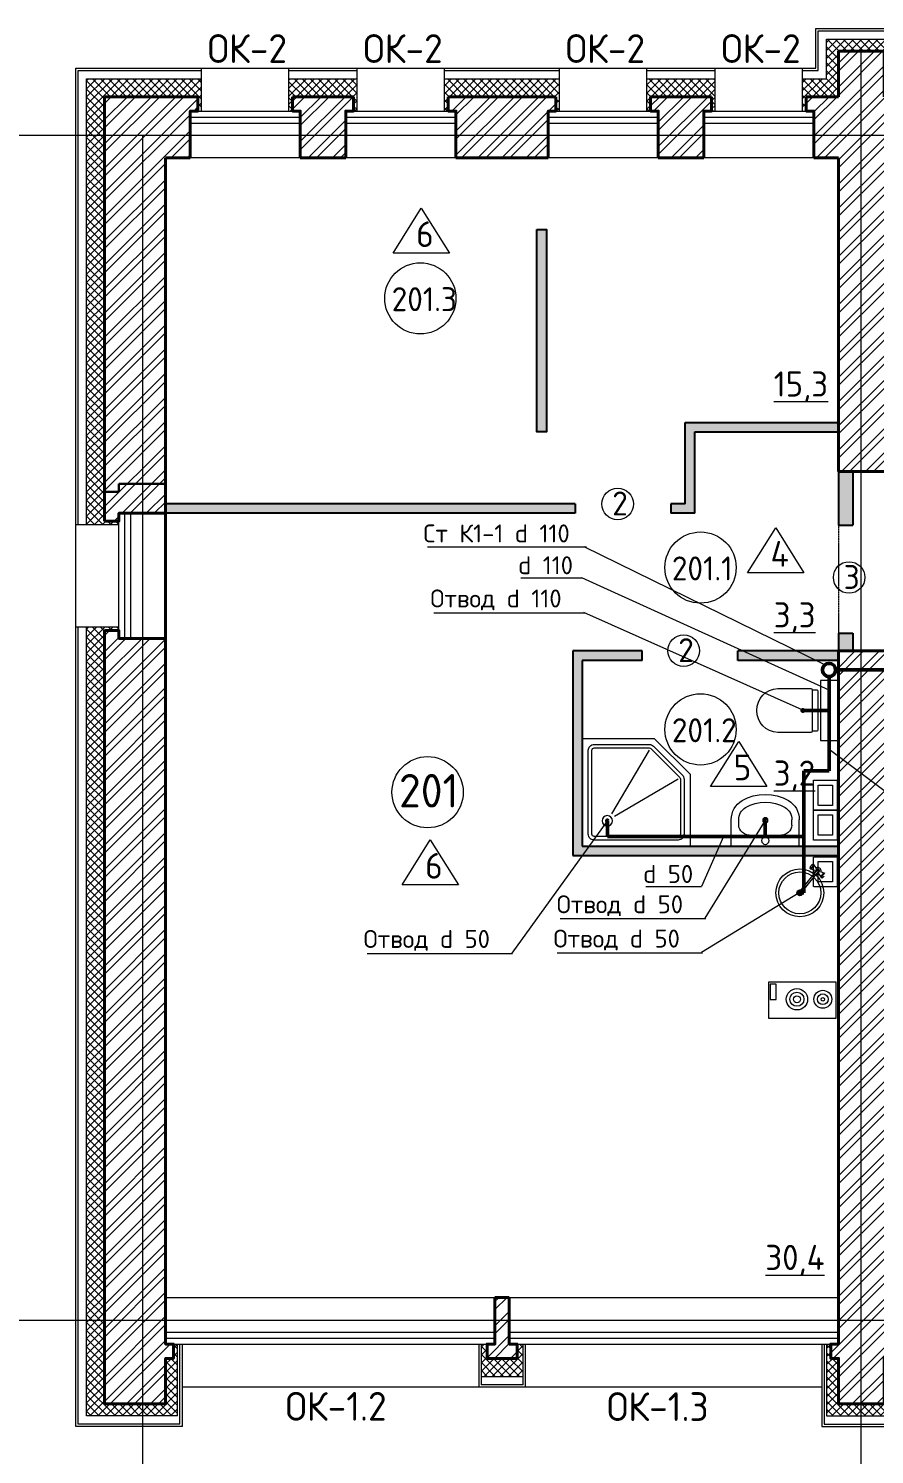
# Model space of a CAD drawing. Header units: millimetres. Extents: x 96542 to 165924, y 3859 to 52864.
# Drawn here: x 121648 to 128713, y 12998 to 24910 of the extents above; entities that cross this region are included whole.
import ezdxf

# ---------------------------------------------------------------- set-up
doc = ezdxf.new("R2010")
doc.units = ezdxf.units.MM
for name, pattern in [('ACAD_ISO02W100', [15, 12, -3]), ('ACAD_ISO04W100', [30, 24, -3, 0, -3]), ('DASHED', [19.05, 12.7, -6.35])]:
    doc.linetypes.add(name, pattern=pattern)
for name, color, linetype, lineweight in [('Text', 7, 'Continuous', 15), ('Ж-б_балка', 144, 'ACAD_ISO02W100', 9), ('К1', 25, 'Continuous', 50), ('Кирпич_стены', 56, 'Continuous', 40), ('Марк_пом', 250, 'Continuous', 15), ('Марка пола', 164, 'Continuous', 20), ('Марка_окна_двери', 166, 'Continuous', 13), ('Оборудование', 19, 'Continuous', 13), ('Оборудование_вент', 164, 'Continuous', 15), ('Окна', 164, 'Continuous', 15), ('Оси', 136, 'ACAD_ISO04W100', 9), ('Перегородки_новые_CКЦ', 146, 'Continuous', 25), ('Площадь_текст', 198, 'Continuous', 9), ('Проем_закладываемый', 164, 'Continuous', 30), ('Утеплитель', 36, 'Continuous', 9), ('фасад_навесной', 250, 'Continuous', 15), ('Штрих_кирпич_план', 27, 'Continuous', 5), ('Штрих_перегородки_план_СКЦ', 116, 'Continuous', 5), ('Штрих_утеплитель_план', 27, 'Continuous', 5)]:
    doc.layers.add(name, color=color, linetype=linetype, lineweight=lineweight)
doc.styles.add('GOST Common_1', font='isocpeur.ttf', dxfattribs={"width": 0.95, "height": 45})
doc.styles.add('ISOCPEUR', font='isocpeur.ttf', dxfattribs={"width": 0.65})

# ---------------------------------------------------------------- blocks, each defined once
blk = doc.blocks.new('Basin 01_72')
for p, q in [((0, 350), (0, 171.8)), ((460, 350), (0, 350)), ((460, 350), (460, 171.8)), ((50, 207.5), (50, 171.8)), ((138.9, 278.2), (138.9, 278.2)), ((321.1, 278.2), (138.9, 278.2)), ((410, 207.5), (410, 171.8))]:
    blk.add_line(p, q)
for points in [[(138.9, 278.2), (121.6, 276.9), (104.9, 272.8), (89.5, 266.3), (76, 257.5), (65, 246.8), (56.8, 234.5), (51.7, 221.3), (50, 207.5)], [(410, 207.5), (408.3, 221.3), (403.2, 234.5), (395, 246.8), (384, 257.5), (370.5, 266.3), (355.1, 272.8), (338.4, 276.9), (321.1, 278.2)], [(0, 171.8), (1.2, 152.1), (5, 132.7), (11.1, 114.1), (19.5, 96.5), (30.1, 80.2), (42.7, 65.6), (56.9, 52.9), (72.7, 42.3)], [(50, 171.8), (50.8, 159.2), (53.2, 146.8), (57.1, 134.9), (62.5, 123.6), (69.3, 113.2), (77.3, 103.8), (86.4, 95.7), (96.5, 89)], [(363.5, 89), (373.6, 95.7), (382.7, 103.8), (390.7, 113.2), (397.5, 123.6), (402.9, 134.9), (406.8, 146.8), (409.2, 159.2), (410, 171.8)], [(387.3, 42.3), (403.1, 52.9), (417.3, 65.6), (429.9, 80.2), (440.5, 96.5), (448.9, 114.1), (455, 132.7), (458.8, 152.1), (460, 171.8)], [(72.7, 42.3), (109.8, 24), (148.8, 10.8), (189.1, 2.7), (230, 0), (270.9, 2.7), (311.2, 10.8), (350.2, 24), (387.3, 42.3)], [(96.5, 89), (128, 73.4), (161.1, 62.2), (195.3, 55.3), (230, 53), (264.7, 55.3), (298.9, 62.2), (332, 73.4), (363.5, 89)]]:
    blk.add_lwpolyline(points)
for centre, radius in [((230, 313.2), 25), ((230, 175.7), 17.5)]:
    blk.add_circle(centre, radius)
blk = doc.blocks.new('K10-46')
at = {"layer": 'Оборудование'}
for p, q in [((-800, -559), (-270, -244)), ((-558, -800), (-246, -268))]:
    blk.add_line(p, q, dxfattribs=at)
blk.add_lwpolyline([(0, 0), (-900, 0), (-900, -600), (-600, -900), (0, -900)], close=True, dxfattribs=at)
for points in [[(-100, -50), (-800, -50, 0.414214), (-850, -100), (-850, -559, 0.198912), (-835, -594), (-594, -835, 0.198912), (-559, -850), (-100, -850, 0.414214), (-50, -800), (-50, -100, 0.414214)], [(-100, -80), (-800, -80, 0.414214), (-820, -100), (-820, -559, 0.198912), (-814, -573), (-573, -814, 0.198912), (-559, -820), (-100, -820, 0.414214), (-80, -800), (-80, -100, 0.414214)]]:
    blk.add_lwpolyline(points, format="xyb", close=True, dxfattribs=at)
blk.add_circle((-211, -209), 43.3, dxfattribs=at)

msp = doc.modelspace()

# ---------------------------------------------------------------- hatches: boundary and pattern name
at = {"layer": 'Штрих_кирпич_план'}
h = msp.add_hatch(dxfattribs=at)
h.set_pattern_fill('ANSI32', color=256, scale=15)
h.set_pattern_definition([(45, (30896.81, 106126.58), (-101.02788, 101.02788), []), (45, (30964.16, 106126.58), (-101.02788, 101.02788), [])])
h.paths.add_polyline_path([(124298.215, 24220.427), (124363.215, 24220.427), (124363.215, 24340.427), (123853.215, 24340.427), (123853.215, 24220.427), (123918.215, 24220.427), (123918.215, 23830.427), (124298.215, 23830.427)])
h.paths.add_polyline_path([(125988.215, 24220.427), (126053.215, 24220.427), (126053.215, 24340.427), (125153.215, 24340.427), (125153.215, 24220.427), (125218.215, 24220.427), (125218.215, 23830.427), (125988.215, 23830.427)])
h.paths.add_polyline_path([(127288.215, 24220.427), (127353.215, 24220.427), (127353.215, 24340.427), (126843.215, 24340.427), (126843.215, 24220.427), (126908.215, 24220.427), (126908.215, 23830.427), (127288.215, 23830.427)])
h.paths.add_polyline_path([(128793.215, 23830.427), (128998.215, 23830.427), (128998.215, 24220.427), (129063.215, 24220.427), (129063.215, 24340.427), (128793.215, 24340.427), (128793.215, 24720.427), (128413.215, 24720.427), (128413.215, 24340.427), (128143.215, 24340.427), (128143.215, 24220.427), (128208.215, 24220.427), (128208.215, 23830.427), (128413.215, 23830.427), (128413.215, 21210.427), (129053.215, 21210.427), (129053.215, 21720.427), (128793.215, 21720.427)])
h.paths.add_polyline_path([(130298.215, 24220.427), (130363.215, 24220.427), (130363.215, 24340.427), (129853.215, 24340.427), (129853.215, 24220.427), (129918.215, 24220.427), (129918.215, 23830.427), (130298.215, 23830.427)])
h.paths.add_polyline_path([(131988.215, 24220.427), (132053.215, 24220.427), (132053.215, 24340.427), (131153.215, 24340.427), (131153.215, 24220.427), (131218.215, 24220.427), (131218.215, 23830.427), (131988.215, 23830.427)], flags=17)
h.paths.add_polyline_path([(133288.215, 24220.427), (133353.215, 24220.427), (133353.215, 24340.427), (132843.215, 24340.427), (132843.215, 24220.427), (132908.215, 24220.427), (132908.215, 23830.427), (133288.215, 23830.427)], flags=17)
h.paths.add_polyline_path([(134998.215, 24220.427), (135063.215, 24220.427), (135063.215, 24340.427), (134793.215, 24340.427), (134793.215, 24720.427), (134413.215, 24720.427), (134413.215, 24340.427), (134143.215, 24340.427), (134143.215, 24220.427), (134208.215, 24220.427), (134208.215, 23830.427), (134413.215, 23830.427), (134413.215, 21720.427), (129953.215, 21720.427), (129953.215, 21210.427), (134793.215, 21210.427), (134793.215, 23830.427), (134998.215, 23830.427)])
h.paths.add_polyline_path([(136298.215, 24220.427), (136363.215, 24220.427), (136363.215, 24340.427), (135853.215, 24340.427), (135853.215, 24220.427), (135918.215, 24220.427), (135918.215, 23830.427), (136298.215, 23830.427)])
h.paths.add_polyline_path([(137988.215, 24220.427), (138053.215, 24220.427), (138053.215, 24340.427), (137153.215, 24340.427), (137153.215, 24220.427), (137218.215, 24220.427), (137218.215, 23830.427), (137988.215, 23830.427)])
h.paths.add_polyline_path([(139288.215, 24220.427), (139353.215, 24220.427), (139353.215, 24340.427), (138843.215, 24340.427), (138843.215, 24220.427), (138908.215, 24220.427), (138908.215, 23830.427), (139288.215, 23830.427)])
h.paths.add_polyline_path([(140998.215, 24220.427), (141063.215, 24220.427), (141063.215, 24340.427), (140793.215, 24340.427), (140793.215, 24720.427), (140413.215, 24720.427), (140413.215, 24340.427), (140143.215, 24340.427), (140143.215, 24220.427), (140208.215, 24220.427), (140208.215, 23830.427), (140413.215, 23830.427), (140413.215, 21210.427), (140793.215, 21210.427), (140793.215, 23830.427), (140998.215, 23830.427)])
h.paths.add_polyline_path([(142298.215, 24220.427), (142363.215, 24220.427), (142363.215, 24340.427), (141853.215, 24340.427), (141853.215, 24220.427), (141918.215, 24220.427), (141918.215, 23830.427), (142298.215, 23830.427)])
h.paths.add_polyline_path([(143988.215, 24220.427), (144053.215, 24220.427), (144053.215, 24340.427), (143153.215, 24340.427), (143153.215, 24220.427), (143218.215, 24220.427), (143218.215, 23830.427), (143988.215, 23830.427)])
h.paths.add_polyline_path([(145288.215, 24220.427), (145353.215, 24220.427), (145353.215, 24340.427), (144843.215, 24340.427), (144843.215, 24220.427), (144908.215, 24220.427), (144908.215, 23830.427), (145288.215, 23830.427)])
h.paths.add_polyline_path([(146998.215, 24220.427), (147063.215, 24220.427), (147063.215, 24340.427), (146793.215, 24340.427), (146793.215, 24720.427), (146413.215, 24720.427), (146413.215, 24340.427), (146143.215, 24340.427), (146143.215, 24220.427), (146208.215, 24220.427), (146208.215, 23830.427), (146413.215, 23830.427), (146413.215, 21210.427), (146793.215, 21210.427), (146793.215, 23830.427), (146998.215, 23830.427)])
h.paths.add_polyline_path([(148298.215, 24220.427), (148363.215, 24220.427), (148363.215, 24340.427), (147853.215, 24340.427), (147853.215, 24220.427), (147918.215, 24220.427), (147918.215, 23830.427), (148298.215, 23830.427)])
h.paths.add_polyline_path([(149988.215, 24220.427), (150053.215, 24220.427), (150053.215, 24340.427), (149153.215, 24340.427), (149153.215, 24220.427), (149218.215, 24220.427), (149218.215, 23830.427), (149988.215, 23830.427)])
h.paths.add_polyline_path([(151288.215, 24220.427), (151353.215, 24220.427), (151353.215, 24340.427), (150843.215, 24340.427), (150843.215, 24220.427), (150908.215, 24220.427), (150908.215, 23830.427), (151288.215, 23830.427)])
h.paths.add_polyline_path([(152923.215, 24720.427), (152413.215, 24720.427), (152413.215, 24340.427), (152143.215, 24340.427), (152143.215, 24220.427), (152208.215, 24220.427), (152208.215, 23830.427), (152413.215, 23830.427), (152413.215, 21075.427), (152923.215, 21075.427)])
h.paths.add_polyline_path([(152923.215, 19945.427), (152413.215, 19945.427), (152413.215, 14310.427), (152413.215, 13920.427), (152348.215, 13920.427), (152348.215, 13800.427), (152413.215, 13800.427), (152413.215, 13420.427), (152923.215, 13420.427), (152923.215, 13800.427)])
h.paths.add_polyline_path([(149728.215, 13920.427), (149663.215, 13920.427), (149663.215, 14310.427), (149543.215, 14310.427), (149543.215, 13920.427), (149478.215, 13920.427), (149478.215, 13800.427), (149728.215, 13800.427)])
h.paths.add_polyline_path([(146793.215, 19710.427), (146413.215, 19710.427), (146413.215, 14310.427), (146413.215, 13920.427), (146348.215, 13920.427), (146348.215, 13800.427), (146413.215, 13800.427), (146413.215, 13420.427), (146793.215, 13420.427), (146793.215, 13800.427), (146858.215, 13800.427), (146858.215, 13920.427), (146793.215, 13920.427), (146793.215, 14310.427)])
h.paths.add_polyline_path([(140793.215, 19710.427), (140413.215, 19710.427), (140413.215, 14310.427), (140413.215, 13920.427), (140348.215, 13920.427), (140348.215, 13800.427), (140413.215, 13800.427), (140413.215, 13420.427), (140793.215, 13420.427), (140793.215, 13800.427), (140858.215, 13800.427), (140858.215, 13920.427), (140793.215, 13920.427), (140793.215, 14310.427)])
h.paths.add_polyline_path([(134793.215, 19710.427), (134413.215, 19710.427), (134413.215, 14310.427), (134413.215, 13920.427), (134348.215, 13920.427), (134348.215, 13800.427), (134413.215, 13800.427), (134413.215, 13420.427), (134793.215, 13420.427), (134793.215, 13800.427), (134858.215, 13800.427), (134858.215, 13920.427), (134793.215, 13920.427), (134793.215, 14310.427)])
h.paths.add_polyline_path([(137663.215, 14310.427), (137543.215, 14310.427), (137543.215, 13920.427), (137478.215, 13920.427), (137478.215, 13800.427), (137728.215, 13800.427), (137728.215, 13920.427), (137663.215, 13920.427)])
h.paths.add_polyline_path([(143728.215, 13920.427), (143663.215, 13920.427), (143663.215, 14310.427), (143543.215, 14310.427), (143543.215, 13920.427), (143478.215, 13920.427), (143478.215, 13800.427), (143728.215, 13800.427)])
h.paths.add_polyline_path([(131728.215, 13920.427), (131663.215, 13920.427), (131663.215, 14310.427), (131543.215, 14310.427), (131543.215, 13920.427), (131478.215, 13920.427), (131478.215, 13800.427), (131728.215, 13800.427)])
h.paths.add_polyline_path([(128793.215, 19710.427), (128413.215, 19710.427), (128413.215, 14310.427), (128413.215, 13920.427), (128348.215, 13920.427), (128348.215, 13800.427), (128413.215, 13800.427), (128413.215, 13420.427), (128793.215, 13420.427), (128793.215, 13800.427), (128858.215, 13800.427), (128858.215, 13920.427), (128793.215, 13920.427), (128793.215, 14310.427)])
h.paths.add_polyline_path([(125728.215, 13920.427), (125663.215, 13920.427), (125663.215, 14310.427), (125543.215, 14310.427), (125543.215, 13920.427), (125478.215, 13920.427), (125478.215, 13800.427), (125728.215, 13800.427)])
h.paths.add_polyline_path([(122283.215, 20795.427), (122403.215, 20795.427), (122408.215, 20860.427), (122795.715, 20860.427), (122790.715, 23830.427), (122998.215, 23830.427), (122998.215, 24220.427), (123063.215, 24220.427), (123063.215, 24340.427), (122283.215, 24340.427)])
h.paths.add_polyline_path([(122403.215, 19880.427), (122283.215, 19880.427), (122283.215, 13420.427), (122793.215, 13420.427), (122793.215, 13800.427), (122858.215, 13800.427), (122858.215, 13920.427), (122793.215, 13920.427), (122793.215, 19815.427), (122403.215, 19815.427)])
at = {"layer": 'Штрих_перегородки_план_СКЦ'}
h = msp.add_hatch(dxfattribs=at)
h.set_pattern_fill('ANSI36', color=256, scale=15)
h.set_pattern_definition([(45, (30896.812, 106126.584), (25.25697, 92.608891), [119.0625, -23.8125, 0, -23.8125])])
h.paths.add_polyline_path([(128533.215, 21210.427), (128413.215, 21210.427), (128413.215, 20760.427), (128533.215, 20760.427)])
h.paths.add_polyline_path([(128533.215, 19860.427), (128413.215, 19860.427), (128413.215, 19710.427), (128533.215, 19710.427)])
h.paths.add_polyline_path([(128413.215, 19710.427), (127573.215, 19710.427), (127573.215, 19630.427), (128413.215, 19630.427)], flags=17)
h.paths.add_polyline_path([(126773.215, 19710.427), (126193.215, 19710.427), (126193.215, 18000.428), (128413.215, 18000.428), (128413.215, 18080.428), (126273.215, 18080.428), (126273.215, 18980.428), (126273.215, 19630.427), (126773.215, 19630.427)])
h.paths.add_polyline_path([(125973.628, 23230.427), (125893.628, 23230.427), (125893.628, 21540.427), (125973.628, 21540.427)])
h.paths.add_polyline_path([(126213.215, 20940.427), (122793.215, 20940.427), (122793.215, 20860.427), (126213.215, 20860.427)])
h.paths.add_polyline_path([(128413.215, 21620.427), (127133.215, 21620.427), (127133.215, 20940.427), (127013.215, 20940.427), (127013.215, 20860.427), (127213.215, 20860.427), (127213.215, 21540.427), (128413.215, 21540.427)])
at = {"layer": 'Штрих_утеплитель_план'}
h = msp.add_hatch(dxfattribs=at)
h.set_pattern_fill('ANSI37', color=256, scale=15)
h.set_pattern_definition([(45, (153013.415, 22957.65), (-33.67596, 33.67596), []), (135, (153013.415, 22957.65), (-33.67596, -33.67596), [])])
h.paths.add_polyline_path([(153073.215, 24820.427), (152313.215, 24820.427), (152313.215, 24490.427), (152113.215, 24490.427), (152113.215, 24220.427), (152143.215, 24220.427), (152143.215, 24340.427), (152413.215, 24340.427), (152413.215, 24720.427), (152923.215, 24720.427), (152923.215, 21075.427), (152703.548, 21075.427), (152703.548, 21045.427), (153073.215, 21045.427)])
h.paths.add_polyline_path([(153073.215, 19975.427), (152703.548, 19975.427), (152703.548, 19945.427), (152923.215, 19945.427), (152923.215, 13800.427), (152923.215, 13420.427), (152603.215, 13420.427), (152603.215, 13320.427), (153073.215, 13320.427)])
h.paths.add_polyline_path([(152603.215, 13420.427), (152413.215, 13420.427), (152413.215, 13800.427), (152348.215, 13800.427), (152348.215, 13920.427), (152313.215, 13920.427), (152313.215, 13320.427), (152603.215, 13320.427)])
h.paths.add_polyline_path([(122283.215, 24020.427), (122133.215, 24020.427), (122133.215, 20765.427), (122403.215, 20765.427), (122403.215, 20795.427), (122283.215, 20795.427)])
h.paths.add_polyline_path([(122283.215, 19880.427), (122403.215, 19880.427), (122403.215, 19910.427), (122133.215, 19910.427), (122133.215, 14120.427), (122283.215, 14120.427)])
h.paths.add_polyline_path([(123093.215, 24490.427), (122133.215, 24490.427), (122133.215, 24020.427), (122283.215, 24020.427), (122283.215, 24340.427), (122793.215, 24340.427), (123063.215, 24340.427), (123063.215, 24220.427), (123093.215, 24220.427)])
h.paths.add_polyline_path([(124393.215, 24490.427), (123823.215, 24490.427), (123823.215, 24220.427), (123853.215, 24220.427), (123853.215, 24340.427), (124363.215, 24340.427), (124363.215, 24220.427), (124393.215, 24220.427)])
h.paths.add_polyline_path([(126083.215, 24490.427), (125123.215, 24490.427), (125123.215, 24220.427), (125153.215, 24220.427), (125153.215, 24340.427), (126053.215, 24340.427), (126053.215, 24220.427), (126083.215, 24220.427)])
h.paths.add_polyline_path([(127383.215, 24490.427), (126813.215, 24490.427), (126813.215, 24220.427), (126843.215, 24220.427), (126843.215, 24340.427), (127353.215, 24340.427), (127353.215, 24220.427), (127383.215, 24220.427)])
h.paths.add_polyline_path([(128413.215, 24720.427), (128793.215, 24720.427), (128793.215, 24340.427), (129063.215, 24340.427), (129063.215, 24220.427), (129093.215, 24220.427), (129093.215, 24490.427), (128893.215, 24490.427), (128893.215, 24820.427), (128313.215, 24820.427), (128313.215, 24490.427), (128113.215, 24490.427), (128113.215, 24220.427), (128143.215, 24220.427), (128143.215, 24340.427), (128413.215, 24340.427)])
h.paths.add_polyline_path([(130393.215, 24490.427), (129823.215, 24490.427), (129823.215, 24220.427), (129853.215, 24220.427), (129853.215, 24340.427), (130363.215, 24340.427), (130363.215, 24220.427), (130393.215, 24220.427)])
h.paths.add_polyline_path([(132083.215, 24490.427), (131123.215, 24490.427), (131123.215, 24220.427), (131153.215, 24220.427), (131153.215, 24340.427), (132053.215, 24340.427), (132053.215, 24220.427), (132083.215, 24220.427)])
h.paths.add_polyline_path([(133383.215, 24490.427), (132813.215, 24490.427), (132813.215, 24220.427), (132843.215, 24220.427), (132843.215, 24340.427), (133353.215, 24340.427), (133353.215, 24220.427), (133383.215, 24220.427)])
h.paths.add_polyline_path([(134413.215, 24720.427), (134793.215, 24720.427), (134793.215, 24340.427), (135063.215, 24340.427), (135063.215, 24220.427), (135093.215, 24220.427), (135093.215, 24490.427), (134893.215, 24490.427), (134893.215, 24820.427), (134313.215, 24820.427), (134313.215, 24490.427), (134113.215, 24490.427), (134113.215, 24220.427), (134143.215, 24220.427), (134143.215, 24340.427), (134413.215, 24340.427)])
h.paths.add_polyline_path([(136393.215, 24490.427), (135823.215, 24490.427), (135823.215, 24220.427), (135853.215, 24220.427), (135853.215, 24340.427), (136363.215, 24340.427), (136363.215, 24220.427), (136393.215, 24220.427)])
h.paths.add_polyline_path([(138083.215, 24490.427), (137123.215, 24490.427), (137123.215, 24220.427), (137153.215, 24220.427), (137153.215, 24340.427), (138053.215, 24340.427), (138053.215, 24220.427), (138083.215, 24220.427)])
h.paths.add_polyline_path([(139383.215, 24490.427), (138813.215, 24490.427), (138813.215, 24220.427), (138843.215, 24220.427), (138843.215, 24340.427), (139353.215, 24340.427), (139353.215, 24220.427), (139383.215, 24220.427)])
h.paths.add_polyline_path([(140413.215, 24720.427), (140793.215, 24720.427), (140793.215, 24340.427), (141063.215, 24340.427), (141063.215, 24220.427), (141093.215, 24220.427), (141093.215, 24490.427), (140893.215, 24490.427), (140893.215, 24820.427), (140313.215, 24820.427), (140313.215, 24490.427), (140113.215, 24490.427), (140113.215, 24220.427), (140143.215, 24220.427), (140143.215, 24340.427), (140413.215, 24340.427)])
h.paths.add_polyline_path([(142393.215, 24490.427), (141823.215, 24490.427), (141823.215, 24220.427), (141853.215, 24220.427), (141853.215, 24340.427), (142363.215, 24340.427), (142363.215, 24220.427), (142393.215, 24220.427)])
h.paths.add_polyline_path([(144083.215, 24490.427), (143123.215, 24490.427), (143123.215, 24220.427), (143153.215, 24220.427), (143153.215, 24340.427), (144053.215, 24340.427), (144053.215, 24220.427), (144083.215, 24220.427)])
h.paths.add_polyline_path([(145383.215, 24490.427), (144813.215, 24490.427), (144813.215, 24220.427), (144843.215, 24220.427), (144843.215, 24340.427), (145353.215, 24340.427), (145353.215, 24220.427), (145383.215, 24220.427)])
h.paths.add_polyline_path([(146413.215, 24720.427), (146793.215, 24720.427), (146793.215, 24340.427), (147063.215, 24340.427), (147063.215, 24220.427), (147093.215, 24220.427), (147093.215, 24490.427), (146893.215, 24490.427), (146893.215, 24820.427), (146313.215, 24820.427), (146313.215, 24490.427), (146113.215, 24490.427), (146113.215, 24220.427), (146143.215, 24220.427), (146143.215, 24340.427), (146413.215, 24340.427)])
h.paths.add_polyline_path([(148393.215, 24490.427), (147823.215, 24490.427), (147823.215, 24220.427), (147853.215, 24220.427), (147853.215, 24340.427), (148363.215, 24340.427), (148363.215, 24220.427), (148393.215, 24220.427)])
h.paths.add_polyline_path([(150083.215, 24490.427), (149123.215, 24490.427), (149123.215, 24220.427), (149153.215, 24220.427), (149153.215, 24340.427), (150053.215, 24340.427), (150053.215, 24220.427), (150083.215, 24220.427)])
h.paths.add_polyline_path([(151383.215, 24490.427), (150813.215, 24490.427), (150813.215, 24220.427), (150843.215, 24220.427), (150843.215, 24340.427), (151353.215, 24340.427), (151353.215, 24220.427), (151383.215, 24220.427)])
h.paths.add_polyline_path([(122603.215, 13420.427), (122283.215, 13420.427), (122283.215, 13800.427), (122283.215, 14120.427), (122133.215, 14120.427), (122133.215, 13320.427), (122603.215, 13320.427)])
h.paths.add_polyline_path([(122893.215, 13920.427), (122858.215, 13920.427), (122858.215, 13800.427), (122793.215, 13800.427), (122793.215, 13420.427), (122603.215, 13420.427), (122603.215, 13320.427), (122893.215, 13320.427)])
h.paths.add_polyline_path([(125778.215, 13920.427), (125728.215, 13920.427), (125728.215, 13800.427), (125478.215, 13800.427), (125478.215, 13920.427), (125428.215, 13920.427), (125428.215, 13650.427), (125778.215, 13650.427)])
h.paths.add_polyline_path([(128893.215, 13920.427), (128858.215, 13920.427), (128858.215, 13800.427), (128793.215, 13800.427), (128793.215, 13420.427), (128603.215, 13420.427), (128603.215, 13320.427), (128893.215, 13320.427)])
h.paths.add_polyline_path([(128603.215, 13420.427), (128413.215, 13420.427), (128413.215, 13800.427), (128348.215, 13800.427), (128348.215, 13920.427), (128313.215, 13920.427), (128313.215, 13320.427), (128603.215, 13320.427)])
h.paths.add_polyline_path([(131778.215, 13920.427), (131728.215, 13920.427), (131728.215, 13800.427), (131478.215, 13800.427), (131478.215, 13920.427), (131428.215, 13920.427), (131428.215, 13650.427), (131778.215, 13650.427)])
h.paths.add_polyline_path([(134413.215, 13800.427), (134348.215, 13800.427), (134348.215, 13920.427), (134313.215, 13920.427), (134313.215, 13320.427), (134603.215, 13320.427), (134603.215, 13420.427), (134413.215, 13420.427)])
h.paths.add_polyline_path([(134893.215, 13920.427), (134858.215, 13920.427), (134858.215, 13800.427), (134793.215, 13800.427), (134793.215, 13420.427), (134603.215, 13420.427), (134603.215, 13320.427), (134893.215, 13320.427)])
h.paths.add_polyline_path([(137778.215, 13920.427), (137728.215, 13920.427), (137728.215, 13800.427), (137478.215, 13800.427), (137478.215, 13920.427), (137428.215, 13920.427), (137428.215, 13650.427), (137778.215, 13650.427)])
h.paths.add_polyline_path([(140893.215, 13920.427), (140858.215, 13920.427), (140858.215, 13800.427), (140793.215, 13800.427), (140793.215, 13420.427), (140603.214, 13420.427), (140603.214, 13320.427), (140893.215, 13320.427)])
h.paths.add_polyline_path([(140603.214, 13420.427), (140413.215, 13420.427), (140413.215, 13800.427), (140348.215, 13800.427), (140348.215, 13920.427), (140313.215, 13920.427), (140313.215, 13320.427), (140603.214, 13320.427)])
h.paths.add_polyline_path([(143778.215, 13920.427), (143728.215, 13920.427), (143728.215, 13800.427), (143478.215, 13800.427), (143478.215, 13920.427), (143428.215, 13920.427), (143428.215, 13650.427), (143778.215, 13650.427)])
h.paths.add_polyline_path([(146413.215, 13800.427), (146348.215, 13800.427), (146348.215, 13920.427), (146313.215, 13920.427), (146313.215, 13320.427), (146603.215, 13320.427), (146603.215, 13420.427), (146413.215, 13420.427)])
h.paths.add_polyline_path([(146893.215, 13920.427), (146858.215, 13920.427), (146858.215, 13800.427), (146793.215, 13800.427), (146793.215, 13420.427), (146603.215, 13420.427), (146603.215, 13320.427), (146893.215, 13320.427)])
h.paths.add_polyline_path([(149778.215, 13920.427), (149728.215, 13920.427), (149728.215, 13800.427), (149478.215, 13800.427), (149478.215, 13920.427), (149428.215, 13920.427), (149428.215, 13650.427), (149778.215, 13650.427)])

# ---------------------------------------------------------------- linework, layer by layer
at = {"layer": 'Text'}
for points in [[(124979.225, 20580.269), (126306.991, 20580.269)], [(128298.313, 19593.7), (126288.108, 20580.003)], [(125759.225, 20321.424), (126269.225, 20321.424)], [(128334.041, 19382.888), (126269.225, 20321.424)], [(125033.815, 20029.028), (126293.815, 20029.028)], [(128110.702, 19218.837), (126286.315, 20031.868)], [(128334.121, 18889.758), (129093.383, 18321.709)], [(126478.416, 18286.079), (125683.969, 17187.234)], [(127796.741, 18290.874), (127297.011, 17477.094)], [(127452.448, 18160.428), (127268.657, 17742.292)], [(126803.657, 17742.292), (127268.657, 17742.292)], [(128083.368, 17690.516), (127270.157, 17190.481)], [(126089.511, 17474.254), (127304.511, 17474.254)], [(124476.469, 17184.394), (125691.469, 17184.394)], [(126062.657, 17187.641), (127277.657, 17187.641)]]:
    msp.add_lwpolyline(points, dxfattribs=at)
at = {"layer": 'Ж-б_балка', "ltscale": 0.1}
msp.add_line((128413.215, 21210.427), (128413.215, 19710.427), dxfattribs=at)
at = {"layer": 'Ж-б_балка', "ltscale": 15}
msp.add_line((128413.215, 19860.427), (128413.215, 19710.427), dxfattribs=at)
at = {"layer": 'К1'}
for p, q in [((128389.023, 19551.869), (129116.323, 19551.869)), ((128334.023, 19496.869), (128334.15, 18710.428)), ((128121.369, 19213.229), (128334.065, 19213.23)), ((128203.215, 18710.428), (128123.215, 18710.428)), ((128123.215, 18710.428), (128123.215, 18080.428)), ((128334.15, 18710.428), (128203.215, 18710.428)), ((126482.608, 18284.636), (126482.608, 18160.428)), ((127801.75, 18288.676), (127801.75, 18160.428)), ((126482.608, 18160.428), (128123.215, 18160.428)), ((128123.215, 18080.428), (128123.215, 17689.539)), ((128096.914, 17689.539), (128123.215, 17689.539))]:
    msp.add_line(p, q, dxfattribs=at)
for centre, radius in [((128334.023, 19551.869), 55), ((128114.561, 19213.229), 6.808), ((126482.608, 18291.444), 6.808), ((127801.75, 18295.484), 6.808), ((128090.106, 17689.539), 6.808)]:
    msp.add_circle(centre, radius, dxfattribs=at)
at = {"layer": 'Кирпич_стены'}
for p, q in [((123063.215, 24340.427), (122793.215, 24340.427)), ((128143.215, 24340.427), (128413.215, 24340.427)), ((122793.215, 23830.427), (122998.215, 23830.427)), ((128208.215, 23830.427), (128413.215, 23830.427)), ((128413.215, 21210.427), (129053.215, 21210.427)), ((122793.215, 20860.427), (122793.215, 19815.427)), ((128413.215, 19710.427), (128793.215, 19710.427))]:
    msp.add_line(p, q, dxfattribs=at)
at = {"layer": 'Кирпич_стены', "lineweight": 15}
for p, q in [((128208.215, 23830.427), (122998.215, 23830.427)), ((122793.215, 14310.427), (128413.215, 14310.427))]:
    msp.add_line(p, q, dxfattribs=at)
at = {"layer": 'Кирпич_стены'}
for points in [[(128793.215, 24340.427), (128793.215, 24720.427), (128413.215, 24720.427), (128413.215, 24340.427)], [(122283.215, 20795.427), (122283.215, 24340.427)], [(122283.215, 24340.427), (122793.215, 24340.427), (122793.215, 24340.427)], [(122998.215, 23830.427), (122998.215, 24220.427), (123063.215, 24220.427), (123063.215, 24340.427)], [(124363.215, 24340.427), (123853.215, 24340.427)], [(123918.215, 23830.427), (123918.215, 24220.427), (123853.215, 24220.427), (123853.215, 24340.427)], [(124298.215, 23830.427), (124298.215, 24220.427), (124363.215, 24220.427), (124363.215, 24340.427)], [(126053.215, 24340.427), (125153.215, 24340.427)], [(125218.215, 23830.427), (125218.215, 24220.427), (125153.215, 24220.427), (125153.215, 24340.427)], [(125988.215, 23830.427), (125988.215, 24220.427), (126053.215, 24220.427), (126053.215, 24340.427)], [(127353.215, 24340.427), (126843.215, 24340.427)], [(126908.215, 23830.427), (126908.215, 24220.427), (126843.215, 24220.427), (126843.215, 24340.427)], [(127288.215, 23830.427), (127288.215, 24220.427), (127353.215, 24220.427), (127353.215, 24340.427)], [(128208.215, 23830.427), (128208.215, 24220.427), (128143.215, 24220.427), (128143.215, 24340.427)], [(122793.215, 20860.427), (122793.215, 23830.427)], [(123918.215, 23830.427), (124298.215, 23830.427)], [(125218.215, 23830.427), (125988.215, 23830.427)], [(126908.215, 23830.427), (127288.215, 23830.427)], [(128413.215, 23830.427), (128413.215, 21210.427)], [(122793.215, 20860.427), (122403.215, 20860.427), (122403.215, 20795.427), (122283.215, 20795.427)], [(122283.215, 13800.427), (122283.215, 19880.427)], [(122793.215, 19815.427), (122403.215, 19815.427), (122403.215, 19880.427), (122283.215, 19880.427)], [(122793.215, 14310.427), (122793.215, 19815.427)], [(128413.215, 19710.427), (128413.215, 14310.427)], [(122793.215, 14310.427), (122793.215, 13920.427), (122858.215, 13920.427), (122858.215, 13800.427), (122793.215, 13800.427)], [(125543.215, 14310.427), (125543.215, 13920.427), (125478.215, 13920.427), (125478.215, 13800.427)], [(125663.215, 14310.427), (125543.215, 14310.427)], [(125663.215, 14310.427), (125663.215, 13920.427), (125728.215, 13920.427), (125728.215, 13800.427)], [(128413.215, 14310.427), (128413.215, 13920.427), (128348.215, 13920.427), (128348.215, 13800.427), (128413.215, 13800.427)], [(122283.215, 13800.427), (122283.215, 13420.427), (122793.215, 13420.427), (122793.215, 13800.427), (122858.215, 13800.427)], [(125478.215, 13800.427), (125728.215, 13800.427)], [(128348.215, 13800.427), (128413.215, 13800.427), (128413.215, 13420.427), (128793.215, 13420.427), (128793.215, 13800.427), (128858.215, 13800.427)]]:
    msp.add_lwpolyline(points, dxfattribs=at)
at = {"layer": 'Марк_пом'}
for centre in [(124920.583, 22656.245), (127260.608, 20407.185), (127260.608, 19055.192), (124981.311, 18530.56)]:
    msp.add_circle(centre, 297.524, dxfattribs=at)
at = {"layer": 'Марка пола', "ltscale": 100}
for points in [[(124927.839, 23409.709), (125163.041, 23032.995), (124692.637, 23032.995), (124927.839, 23409.709)], [(127888.282, 20739.139), (128123.484, 20362.424), (127653.08, 20362.424), (127888.282, 20739.139)], [(127579.61, 18955.159), (127814.812, 18578.445), (127344.408, 18578.445), (127579.61, 18955.159)], [(125003.038, 18133.022), (125238.24, 17756.308), (124767.836, 17756.308), (125003.038, 18133.022)]]:
    msp.add_lwpolyline(points, dxfattribs=at)
at = {"layer": 'Марка_окна_двери'}
for centre in [(126568.779, 20938.72), (128501.823, 20324.412), (127120.436, 19712.937)]:
    msp.add_circle(centre, 131.789, dxfattribs=at)
at = {"layer": 'Оборудование', "linetype": 'Continuous'}
for p, q in [((128232.51, 17878.386), (128102.401, 17717.3)), ((128175.533, 17902.927), (128174.951, 17898.932)), ((128174.951, 17898.932), (128176.013, 17896.524)), ((128176.611, 17892.759), (128174.951, 17898.932)), ((128177.688, 17908.025), (128175.533, 17902.927)), ((128176.013, 17896.524), (128178.591, 17895.992)), ((128176.611, 17892.759), (128177.886, 17889.869)), ((128181.157, 17913.614), (128177.688, 17908.025)), ((128177.886, 17889.869), (128180.98, 17889.231)), ((128214.57, 17875.625), (128177.886, 17889.869)), ((128178.591, 17895.992), (128182.374, 17897.401)), ((128180.98, 17889.231), (128185.519, 17890.922)), ((128185.522, 17919.017), (128181.157, 17913.614)), ((128182.374, 17897.401), (128186.905, 17900.581)), ((128185.519, 17890.922), (128190.956, 17894.738)), ((128190.255, 17923.584), (128185.522, 17919.017)), ((128186.905, 17900.581), (128191.638, 17905.148)), ((128194.786, 17926.764), (128190.255, 17923.584)), ((128190.956, 17894.738), (128196.636, 17900.218)), ((128191.638, 17905.148), (128196.003, 17910.551)), ((128198.569, 17928.173), (128194.786, 17926.764)), ((128196.003, 17910.551), (128199.472, 17916.14)), ((128196.636, 17900.218), (128201.873, 17906.703)), ((128201.147, 17927.641), (128198.569, 17928.173)), ((128204.953, 17927.848), (128198.569, 17928.173)), ((128199.472, 17916.14), (128201.627, 17921.238)), ((128202.209, 17925.233), (128201.147, 17927.641)), ((128201.627, 17921.238), (128202.209, 17925.233)), ((128201.873, 17906.703), (128206.036, 17913.408)), ((128208.046, 17927.21), (128204.953, 17927.848)), ((128206.036, 17913.408), (128208.623, 17919.527)), ((128209.321, 17924.32), (128208.046, 17927.21)), ((128229.69, 17894.345), (128208.046, 17927.21)), ((128208.623, 17919.527), (128209.321, 17924.32)), ((128222.887, 17880.578), (128220.972, 17874.993)), ((128220.972, 17874.993), (128221.082, 17869.09)), ((128221.082, 17869.09), (128222.348, 17865.805)), ((128223.762, 17880.095), (128221.96, 17874.838)), ((128221.96, 17874.838), (128222.064, 17869.282)), ((128222.064, 17869.282), (128223.063, 17866.69)), ((128226.597, 17885.171), (128222.887, 17880.578)), ((128227.254, 17884.417), (128223.762, 17880.095)), ((128231.654, 17888.218), (128226.597, 17885.171)), ((128232.013, 17887.285), (128227.254, 17884.417)), ((128229.014, 17877.192), (128227.887, 17873.907)), ((128227.887, 17873.907), (128227.91, 17872.691)), ((128231.196, 17879.894), (128229.014, 17877.192)), ((128234.17, 17881.686), (128231.196, 17879.894)), ((128237.448, 17889.352), (128231.654, 17888.218)), ((128237.466, 17888.352), (128232.013, 17887.285)), ((128234.89, 17879.82), (128232.51, 17878.386)), ((128237.579, 17882.353), (128234.17, 17881.686)), ((128237.616, 17880.354), (128234.89, 17879.82)), ((128243.28, 17888.436), (128237.448, 17889.352)), ((128242.956, 17887.49), (128237.466, 17888.352)), ((128241.01, 17881.814), (128237.579, 17882.353)), ((128240.361, 17879.923), (128237.616, 17880.354)), ((128242.793, 17878.579), (128240.361, 17879.923)), ((128244.049, 17880.135), (128241.01, 17881.814)), ((128244.618, 17876.484), (128242.793, 17878.579)), ((128247.819, 17884.802), (128242.956, 17887.49)), ((128248.448, 17885.58), (128243.28, 17888.436)), ((128246.331, 17877.516), (128244.049, 17880.135)), ((128245.617, 17873.892), (128244.618, 17876.484)), ((128244.768, 17868.486), (128245.669, 17871.114)), ((128245.669, 17871.114), (128245.617, 17873.892)), ((128247.58, 17874.276), (128246.331, 17877.516)), ((128246.518, 17867.518), (128247.645, 17870.803)), ((128247.645, 17870.803), (128247.58, 17874.276)), ((128251.47, 17880.613), (128247.819, 17884.802)), ((128252.327, 17881.129), (128248.448, 17885.58)), ((128253.468, 17875.428), (128251.47, 17880.613)), ((128251.77, 17864.616), (128253.572, 17869.872)), ((128254.449, 17875.62), (128252.327, 17881.129)), ((128252.645, 17864.132), (128254.56, 17869.717)), ((128253.572, 17869.872), (128253.468, 17875.428)), ((128254.56, 17869.717), (128254.449, 17875.62)), ((128260.962, 17869.086), (128297.646, 17854.841)), ((128114.659, 17707.4), (128244.768, 17868.486)), ((128234.606, 17855.905), (128238.084, 17855.358)), ((128235.321, 17856.789), (128238.065, 17856.358)), ((128238.065, 17856.358), (128243.519, 17857.425)), ((128238.084, 17855.358), (128243.878, 17856.492)), ((128240.168, 17862.79), (128241.361, 17863.024)), ((128241.361, 17863.024), (128244.336, 17864.816)), ((128243.519, 17857.425), (128248.278, 17860.293)), ((128243.878, 17856.492), (128248.935, 17859.539)), ((128244.336, 17864.816), (128246.518, 17867.518)), ((128245.842, 17850.366), (128267.486, 17817.5)), ((128248.278, 17860.293), (128251.77, 17864.616)), ((128248.935, 17859.539), (128252.645, 17864.132)), ((128266.909, 17825.183), (128266.211, 17820.39)), ((128266.211, 17820.39), (128267.486, 17817.5)), ((128269.495, 17831.302), (128266.909, 17825.183)), ((128267.486, 17817.5), (128270.579, 17816.862)), ((128273.658, 17838.008), (128269.495, 17831.302)), ((128270.579, 17816.862), (128276.963, 17816.537)), ((128273.905, 17823.472), (128273.323, 17819.477)), ((128273.323, 17819.477), (128274.385, 17817.069)), ((128278.896, 17844.492), (128273.658, 17838.008)), ((128276.06, 17828.571), (128273.905, 17823.472)), ((128274.385, 17817.069), (128276.963, 17816.537)), ((128279.529, 17834.159), (128276.06, 17828.571)), ((128276.963, 17816.537), (128280.746, 17817.946)), ((128284.576, 17849.973), (128278.896, 17844.492)), ((128283.893, 17839.562), (128279.529, 17834.159)), ((128280.746, 17817.946), (128285.277, 17821.126)), ((128288.627, 17844.13), (128283.893, 17839.562)), ((128290.013, 17853.788), (128284.576, 17849.973)), ((128285.277, 17821.126), (128290.01, 17825.693)), ((128293.158, 17847.309), (128288.627, 17844.13)), ((128290.01, 17825.693), (128294.375, 17831.097)), ((128294.552, 17855.479), (128290.013, 17853.788)), ((128092.692, 17708.414), (128091.618, 17705.194)), ((128091.618, 17705.194), (128091.726, 17701.775)), ((128091.726, 17701.775), (128093.002, 17698.569)), ((128092.692, 17708.414), (128094.364, 17712.051)), ((128093.002, 17698.569), (128095.294, 17695.962)), ((128094.364, 17712.051), (128093.182, 17708.509)), ((128093.182, 17708.509), (128093.301, 17704.748)), ((128093.301, 17704.748), (128094.705, 17701.221)), ((128096.703, 17714.947), (128094.364, 17712.051)), ((128094.705, 17701.221), (128097.226, 17698.354)), ((128095.294, 17695.962), (128098.324, 17694.27)), ((128099.917, 17716.847), (128096.703, 17714.947)), ((128097.226, 17698.354), (128100.559, 17696.493)), ((128098.324, 17694.27), (128101.727, 17693.697)), ((128102.401, 17717.3), (128099.917, 17716.847)), ((128100.559, 17696.493), (128104.302, 17695.862)), ((128101.727, 17693.697), (128105.092, 17694.311)), ((128104.302, 17695.862), (128108.004, 17696.538)), ((128105.092, 17694.311), (128108.014, 17696.038)), ((128108.004, 17696.538), (128111.218, 17698.438)), ((128108.014, 17696.038), (128111.218, 17698.438)), ((128111.218, 17698.438), (128113.557, 17701.334)), ((128113.557, 17701.334), (128114.739, 17704.876)), ((128114.739, 17704.876), (128114.659, 17707.4))]:
    msp.add_line(p, q, dxfattribs=at)
at = {"layer": 'Оборудование'}
for points in [[(128413.215, 19463.229), (128263.215, 19463.229), (128263.215, 18963.229), (128413.215, 18963.229)], [(127827.455, 16643.696), (128393.743, 16643.696), (128393.743, 16943.363), (127827.455, 16943.363)], [(127892.656, 16799.464), (127892.656, 16927.642), (127842.608, 16927.642), (127842.608, 16799.464)]]:
    msp.add_lwpolyline(points, close=True, dxfattribs=at)
msp.add_lwpolyline([(127907.12, 19397.086), (127907.12, 19397.086), (128183.146, 19397.086, -0.414213562), (128193.146, 19387.086), (128231.146, 19387.086, -0.414213562), (128241.146, 19377.086), (128241.146, 19049.371, -0.414213562), (128231.146, 19039.371), (128193.146, 19039.371, -0.414213562), (128183.146, 19029.371), (127907.12, 19029.371, -0.96530661)], format="xyb", close=True, dxfattribs=at)
msp.add_lwpolyline([(128193.146, 19387.086), (128193.146, 19039.371)], dxfattribs=at)
at = {"layer": 'Оборудование', "linetype": 'Continuous'}
for radius in [200, 175, 25]:
    msp.add_circle((128090.106, 17689.539), radius, dxfattribs=at)
at = {"layer": 'Оборудование'}
for centre, radius in [((128065.749, 16800.749), 88.952), ((128065.749, 16800.749), 58.952), ((128065.749, 16800.749), 28.952), ((128282.07, 16800.749), 74.962), ((128282.07, 16800.749), 44.962), ((128282.07, 16800.749), 14.962)]:
    msp.add_circle(centre, radius, dxfattribs=at)
at = {"layer": 'Оборудование', "linetype": 'Continuous'}
for start, end in [(169.048812, 215.846978), (349.048812, 113.0957592), (246.2975931, 293.0957592)]:
    msp.add_arc((128237.766, 17872.355), 30, start, end, dxfattribs=at)
at = {"layer": 'Оборудование_вент', "color": 175, "linetype": 'DASHED', "lineweight": 9, "ltscale": 0.06, "true_color": 0x4554a5}
for points in [[(128203.215, 18380.428), (128203.215, 18630.428), (128403.215, 18630.428), (128403.215, 18380.428)], [(128243.215, 18420.428), (128243.215, 18590.428), (128363.215, 18590.428), (128363.215, 18420.428)], [(128203.215, 17740.428), (128203.215, 17990.428), (128403.215, 17990.428), (128403.215, 17740.428)], [(128243.215, 17780.428), (128243.215, 17950.428), (128363.215, 17950.428), (128363.215, 17780.428)]]:
    msp.add_lwpolyline(points, close=True, dxfattribs=at)
at = {"layer": 'Оборудование_вент', "ltscale": 0.06}
for points in [[(128203.215, 18130.428), (128203.215, 18380.428), (128403.215, 18380.428), (128403.215, 18130.428)], [(128243.215, 18170.428), (128243.215, 18340.428), (128363.215, 18340.428), (128363.215, 18170.428)]]:
    msp.add_lwpolyline(points, close=True, dxfattribs=at)
at = {"layer": 'Окна'}
for p, q in [((123063.215, 24220.427), (123853.215, 24220.427)), ((124363.215, 24220.427), (125153.215, 24220.427)), ((126053.215, 24220.427), (126843.215, 24220.427)), ((127353.215, 24220.427), (128143.215, 24220.427)), ((122998.215, 24170.427), (123918.215, 24170.427)), ((122998.215, 24120.427), (123918.215, 24120.427)), ((124298.215, 24170.427), (125218.215, 24170.427)), ((124298.215, 24120.427), (125218.215, 24120.427)), ((125988.215, 24170.427), (126908.215, 24170.427)), ((125988.215, 24120.427), (126908.215, 24120.427)), ((127288.215, 24170.427), (128208.215, 24170.427)), ((127288.215, 24120.427), (128208.215, 24120.427)), ((122453.215, 19815.427), (122453.215, 20860.427)), ((122503.215, 19815.427), (122503.215, 20860.427)), ((122403.215, 19880.427), (122403.215, 20795.427)), ((122793.215, 14020.427), (125543.215, 14020.427)), ((122793.215, 13970.427), (125543.215, 13970.427)), ((125663.215, 14020.427), (128413.215, 14020.427)), ((125663.215, 13970.427), (128413.215, 13970.427)), ((122858.215, 13920.427), (125478.215, 13920.427)), ((125728.215, 13920.427), (128348.215, 13920.427))]:
    msp.add_line(p, q, dxfattribs=at)
at = {"layer": 'Оси', "ltscale": 0.3}
for p, q in [((128603.215, 10920.427), (128603.215, 24710.406)), ((120483.205, 24020.427), (152603.215, 24020.427)), ((122603.215, 10920.427), (122603.215, 24020.427)), ((120483.205, 14120.427), (152603.215, 14120.427))]:
    msp.add_line(p, q, dxfattribs=at)
at = {"layer": 'Перегородки_новые_CКЦ'}
for p, q in [((127133.215, 20940.427), (127133.215, 21620.427)), ((127133.215, 21620.427), (128413.215, 21620.427)), ((127213.215, 20860.427), (127213.215, 21540.427)), ((127213.215, 21540.427), (128413.215, 21540.427)), ((128413.215, 21210.427), (128413.215, 20760.427)), ((128533.215, 21210.427), (128533.215, 20760.427)), ((126213.215, 20940.427), (122793.215, 20940.427)), ((126213.215, 20860.427), (122793.215, 20860.427)), ((126213.215, 20940.427), (126213.215, 20860.427)), ((127133.215, 20940.427), (127013.215, 20940.427)), ((127013.215, 20940.427), (127013.215, 20860.427)), ((127213.215, 20860.427), (127013.215, 20860.427)), ((128413.215, 20760.427), (128533.215, 20760.427)), ((128413.215, 19860.427), (128413.215, 19710.427)), ((128413.215, 19860.427), (128533.215, 19860.427)), ((128533.215, 19860.427), (128533.215, 19710.427)), ((126193.215, 19710.427), (126193.215, 18000.428)), ((126773.215, 19710.427), (126193.215, 19710.427)), ((126773.215, 19630.427), (126773.215, 19710.427)), ((128413.215, 19710.427), (127573.215, 19710.427)), ((127573.215, 19630.427), (127573.215, 19710.427)), ((126273.215, 19630.427), (126273.215, 18080.428)), ((126773.215, 19630.427), (126273.215, 19630.427)), ((128413.215, 19630.427), (127573.215, 19630.427)), ((126193.215, 18000.428), (128413.215, 18000.428)), ((126273.215, 18080.428), (128413.215, 18080.428))]:
    msp.add_line(p, q, dxfattribs=at)
msp.add_lwpolyline([(125893.628, 23230.427), (125973.628, 23230.427), (125973.628, 21540.427), (125893.628, 21540.427)], close=True, dxfattribs=at)
at = {"layer": 'Проем_закладываемый', "color": 175, "true_color": 0x4554a5}
msp.add_lwpolyline([(122403.215, 21105.427), (122793.215, 21105.427), (122793.215, 20860.427), (122403.215, 20860.427), (122403.215, 20795.427), (122283.215, 20795.427), (122283.215, 21040.427), (122403.215, 21040.427), (122403.215, 21105.427)], dxfattribs=at)
at = {"layer": 'Утеплитель'}
for p, q in [((122893.215, 13320.427), (122893.215, 13920.427)), ((128313.215, 13920.427), (128313.215, 13320.427)), ((125428.215, 13650.427), (125778.215, 13650.427)), ((128313.215, 13320.427), (128893.215, 13320.427))]:
    msp.add_line(p, q, dxfattribs=at)
for points in [[(128113.215, 24490.427), (128313.215, 24490.427), (128313.215, 24820.427), (128893.215, 24820.427), (128893.215, 24490.427), (129093.215, 24490.427)], [(122133.215, 20765.427), (122133.215, 24490.427), (123093.215, 24490.427)], [(123823.215, 24490.427), (124393.215, 24490.427)], [(125123.215, 24490.427), (126083.215, 24490.427)], [(126813.215, 24490.427), (127383.215, 24490.427)], [(122893.215, 13320.427), (122133.215, 13320.427), (122133.215, 19910.427)]]:
    msp.add_lwpolyline(points, dxfattribs=at)
at = {"layer": 'фасад_навесной'}
for p, q in [((123093.215, 24220.427), (123093.215, 24580.427)), ((123823.215, 24220.427), (123823.215, 24580.427)), ((124393.215, 24220.427), (124393.215, 24580.427)), ((125123.215, 24220.427), (125123.215, 24580.427)), ((126083.215, 24220.427), (126083.215, 24580.427)), ((126813.215, 24220.427), (126813.215, 24580.427)), ((127383.215, 24220.427), (127383.215, 24580.427)), ((128113.215, 24220.427), (128113.215, 24580.427)), ((122403.215, 20765.427), (122043.215, 20765.427)), ((122403.215, 19910.427), (122043.215, 19910.427)), ((122913.215, 13250.427), (122913.215, 13920.427)), ((122933.215, 13230.427), (122933.215, 13920.427)), ((125408.215, 13920.427), (125408.215, 13560.427)), ((125428.215, 13920.427), (125428.215, 13580.427)), ((125778.215, 13580.427), (125778.215, 13920.427)), ((125798.215, 13560.427), (125798.215, 13920.427)), ((128273.215, 13920.427), (128273.215, 13230.427)), ((128293.215, 13920.427), (128293.215, 13250.427)), ((125778.214, 13580.427), (125428.214, 13580.427)), ((128273.214, 13560.427), (122933.214, 13560.427)), ((128273.215, 13230.427), (128933.215, 13230.427)), ((128293.215, 13250.427), (128913.215, 13250.427))]:
    msp.add_line(p, q, dxfattribs=at)
for points in [[(122933.215, 13230.427), (122043.215, 13230.427), (122043.215, 24580.427), (128223.215, 24580.427), (128223.215, 24910.427), (128983.215, 24910.427), (128983.215, 24580.427), (134223.215, 24580.427), (134223.215, 24910.427), (134983.215, 24910.427), (134983.215, 24580.427), (140223.215, 24580.427), (140223.215, 24910.427), (140983.215, 24910.427), (140983.215, 24580.427), (146223.215, 24580.427), (146223.215, 24910.427), (146983.215, 24910.427), (146983.215, 24580.427), (152223.215, 24580.427), (152223.215, 24910.427), (153163.215, 24910.427), (153163.215, 21045.427)], [(128113.215, 24560.427), (128243.215, 24560.427), (128243.215, 24890.427), (128963.215, 24890.427), (128963.215, 24560.427), (129093.215, 24560.427)], [(122063.215, 20765.427), (122063.215, 24560.427), (123093.215, 24560.427)], [(123823.215, 24560.427), (124393.215, 24560.427)], [(125123.215, 24560.427), (126083.215, 24560.427)], [(126813.215, 24560.427), (127383.215, 24560.427)], [(122913.215, 13250.427), (122063.215, 13250.427), (122063.215, 19910.427)]]:
    msp.add_lwpolyline(points, dxfattribs=at)

# ---------------------------------------------------------------- block references
at = {"layer": 'Оборудование', "xscale": -1, "rotation": 89.99999999999994}
msp.add_blockref('K10-46', (126273.215, 18080.428), dxfattribs=at)
at = {"layer": 'Оборудование', "xscale": -1.234163244967839, "yscale": 1.234163244967839, "zscale": 1.234163244967839, "rotation": 180}
msp.add_blockref('Basin 01_72', (127517.893, 18512.385), dxfattribs=at)

# ---------------------------------------------------------------- texts
at = {"layer": 'Text', "style": 'ISOCPEUR'}
for s, p in [('Ст К1-1 d 110', (124945.608, 20617.503)), ('d 110', (125736.725, 20351.424)), ('Отвод d 110', (125003.815, 20074.028)), ('d 50', (126781.157, 17772.292)), ('Отвод d 50', (126059.511, 17519.254)), ('Отвод d 50', (124446.469, 17229.394)), ('Отвод d 50', (126032.657, 17232.641))]:
    msp.add_text(s, height=150, dxfattribs=at).set_placement(p)
at = {"layer": 'Марк_пом', "width": 515.56709, "attachment_point": 1, "style": 'GOST Common_1'}
for s, insert, char_height in [('201.3', (124681.477, 22749.103), 200), ('201.1', (127021.502, 20500.042), 200), ('201.2', (127021.502, 19148.049), 200), ('201', (124742.205, 18682.834), 280)]:
    msp.add_mtext(s, dxfattribs=dict(at, insert=insert, char_height=char_height))
at = {"layer": 'Марка пола', "linetype": 'Continuous', "char_height": 214.493, "width": 224.8982, "attachment_point": 1, "style": 'GOST Common_1'}
for s, insert in [('6', (124885.014, 23299.514)), ('4', (127845.456, 20628.944)), ('5', (127536.784, 18844.965)), ('6', (124960.213, 18022.828))]:
    msp.add_mtext(s, dxfattribs=dict(at, insert=insert))
at = {"layer": 'Марка_окна_двери', "attachment_point": 1, "style": 'GOST Common_1'}
for s, insert, char_height, width in [('ОК-2', (123143.685, 24862.934), 240, 889.38095), ('ОК-2', (124443.685, 24862.934), 240, 889.38095), ('ОК-2', (126133.685, 24862.934), 240, 889.38095), ('ОК-2', (127433.685, 24862.934), 240, 889.38095), ('2', (126523.216, 21042.945), 200, 389.03927), ('3', (128456.261, 20428.637), 200, 203.37703), ('2', (127074.873, 19817.161), 200, 389.03927), ('ОК-1.2', (123793.84, 13520.156), 240, 889.38095), ('ОК-1.3', (126478.612, 13517.722), 240, 889.38095)]:
    msp.add_mtext(s, dxfattribs=dict(at, insert=insert, char_height=char_height, width=width))
at = {"layer": 'Площадь_текст', "char_height": 210, "width": 515.56709, "attachment_point": 1, "style": 'GOST Common_1'}
for s, insert in [('{\\L15,3}', (127872.077, 22045.735)), ('{\\L3,3}', (127872.077, 20117.368)), ('{\\L3,2}', (127872.077, 18795.156)), ('{\\L30,4}', (127802.041, 14749.088))]:
    msp.add_mtext(s, dxfattribs=dict(at, insert=insert))

doc.saveas('drawing.dxf')
